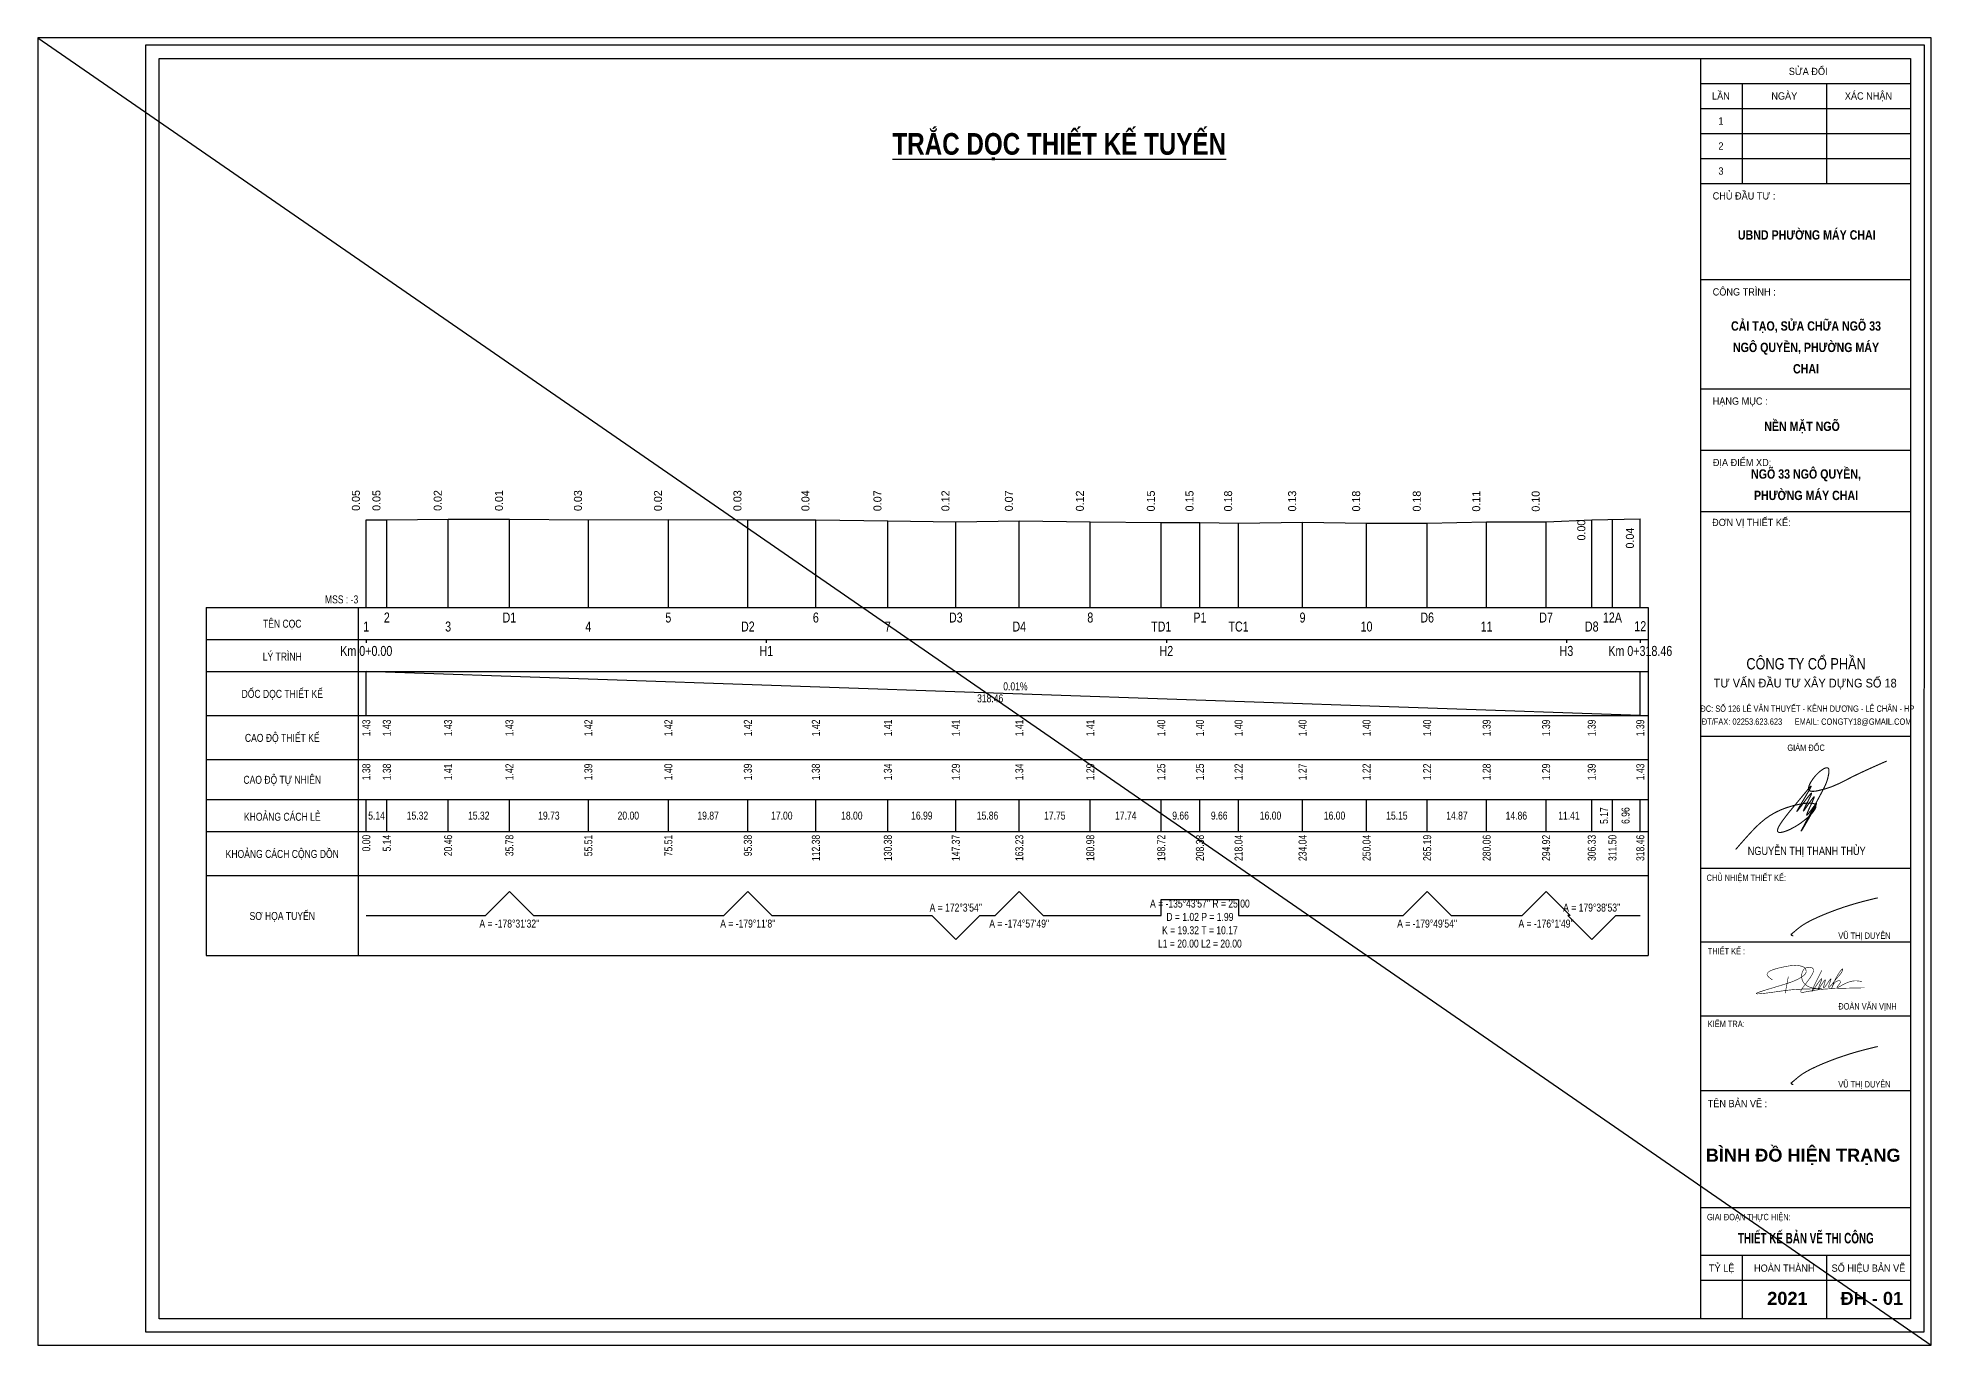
# Model space of a CAD drawing. Header units: inches. Extents: x 484 to 1266, y -181 to 819.
# Drawn here: x 484.5 to 957.7, y -16.1 to 310.5 of the extents above; entities that cross this region are included whole.
import ezdxf
from ezdxf.enums import TextEntityAlignment as Align

# ---------------------------------------------------------------- set-up
doc = ezdxf.new("R2010")
doc.units = ezdxf.units.IN
doc.header["$MEASUREMENT"] = 0
for name, color, linetype in [('Bang TD tu nhien', 3, 'Continuous'), ('BT7-THAY', 7, 'Continuous'), ('DD Ranh dan trong 1 trai', 2, 'Continuous'), ('Duong dong trac doc tu nhien', 9, 'Continuous'), ('ENTTNTHIETKE1', 2, 'Continuous'), ('GHICHU', 7, 'Continuous'), ('KHUNGTEN', 5, 'Continuous'), ('T.bao', 6, 'Continuous'), ('thep', 2, 'Continuous'), ('Trac doc tu nhien', 3, 'Continuous'), ('TracDoc', 7, 'Continuous'), ('TXT', 5, 'Continuous')]:
    doc.layers.add(name, color=color, linetype=linetype)
for name, color, linetype, lineweight in [('ISO', 153, 'Continuous', 13), ('LC ISO', 160, 'Continuous', 13), ('LC Net dam 1', 30, 'Continuous', 30), ('LC Text2', 7, 'Continuous', 25)]:
    doc.layers.add(name, color=color, linetype=linetype, lineweight=lineweight)
doc.layers.add('KCS_Plotter', color=11, linetype='Continuous', plot=False)
doc.styles.add('BangTD', font='viet buddy.shx', dxfattribs={"width": 0.8})
doc.styles.add('LC 1', font='')
doc.styles.add('LC3', font='', dxfattribs={"width": 0.8})
doc.styles.add('style1', font='')
doc.styles.add('T2', font='', dxfattribs={"width": 0.8})
doc.styles.add('THANG2', font='')
doc.styles.add('VnAvantH-B', font='')
doc.styles.get('LC 1').set_extended_font_data('.VnAvantH', bold=True)
doc.styles.get('LC3').set_extended_font_data('.VnArialH', bold=True)
doc.styles.get('style1').set_extended_font_data('.VnAvantH')
doc.styles.get('T2').set_extended_font_data('.VnArialH')
doc.styles.get('THANG2').set_extended_font_data('.VnHelvetInsH', bold=True)
doc.styles.get('VnAvantH-B').set_extended_font_data('.VnAvantH', bold=True)

# ---------------------------------------------------------------- blocks, each defined once
blk = doc.blocks.new('chu ki Miss Duyen')
at = {"layer": 'ISO', "ltscale": 2, "const_width": 40}
blk.add_lwpolyline([(843, 225), (838, 225), (836, 225), (834, 225), (832, 225), (830, 226), (828, 226), (827, 226), (826, 226), (825, 226), (824, 226), (823, 226), (821, 226), (820, 227), (819, 227), (818, 227), (817, 227), (816, 227), (815, 227), (814, 227), (813, 228), (812, 228), (810, 228), (809, 228), (808, 228), (807, 229), (806, 229), (805, 229), (804, 229), (803, 230), (801, 230), (800, 230), (799, 230), (798, 231), (797, 231), (795, 231), (794, 232), (793, 232), (792, 232), (791, 233), (789, 233), (788, 233), (787, 234), (786, 234), (785, 235), (783, 235), (782, 235), (781, 236), (780, 236), (779, 237), (778, 237), (777, 238), (776, 238), (776, 238), (775, 238), (775, 239), (774, 239), (774, 239), (773, 239), (773, 240), (772, 240), (771, 240), (771, 240), (770, 241), (770, 241), (769, 241), (769, 242), (768, 242), (768, 242), (767, 242), (767, 243), (766, 243), (766, 243), (765, 244), (765, 244), (765, 244), (764, 245), (764, 245), (763, 245), (763, 246), (762, 246), (762, 246), (762, 247), (761, 247), (761, 247), (760, 248), (760, 248), (760, 248), (759, 249), (759, 249), (759, 249), (758, 250), (758, 250), (758, 250), (758, 251), (757, 251), (757, 251), (757, 252), (756, 252), (756, 253), (756, 253), (756, 253), (756, 254), (755, 254), (755, 255), (755, 255), (755, 255), (755, 256), (755, 256), (754, 257), (754, 257), (754, 257), (754, 258), (754, 258), (754, 259), (754, 259), (754, 260), (754, 260), (754, 260), (754, 261), (754, 261), (754, 262), (754, 262), (754, 263), (754, 263), (754, 263), (754, 264), (754, 264), (754, 265), (754, 265), (754, 266), (754, 266), (754, 267), (754, 267), (755, 268), (755, 268), (755, 269), (755, 269), (755, 270), (755, 270), (755, 270), (756, 271), (756, 271), (756, 272), (756, 272), (756, 273), (757, 273), (757, 274), (757, 274), (757, 275), (758, 275), (758, 276), (758, 276), (758, 277), (759, 277), (759, 278), (759, 278), (759, 279), (760, 279), (760, 280), (760, 280), (761, 281), (761, 281), (761, 282), (762, 282), (762, 283), (762, 283), (763, 284), (763, 284), (763, 285), (764, 285), (764, 286), (764, 286), (765, 287), (766, 288), (767, 289), (767, 290), (768, 291), (769, 293), (770, 294), (771, 295), (771, 296), (772, 297), (773, 298), (774, 299), (775, 300), (776, 301), (777, 302), (778, 303), (778, 304), (780, 306), (781, 307), (782, 308), (783, 309), (784, 310), (785, 311), (786, 312), (786, 312), (787, 313), (788, 314), (789, 315), (790, 316), (791, 317), (792, 318), (792, 319), (793, 320), (794, 321), (795, 322), (796, 323), (797, 324), (797, 324), (798, 325), (799, 326), (800, 327), (801, 328), (801, 329), (802, 330), (803, 330), (804, 331), (805, 332), (805, 333), (806, 334), (807, 335), (808, 336), (808, 336), (809, 337), (810, 338), (811, 339), (811, 340), (812, 340), (813, 341), (814, 343), (816, 344), (817, 346), (819, 348), (820, 349), (822, 351), (823, 352), (824, 354), (826, 355), (827, 357), (829, 358), (830, 360), (831, 361), (834, 364), (840, 370), (842, 372), (845, 376), (848, 379), (851, 382), (853, 386), (856, 389), (859, 392), (862, 395), (865, 398), (867, 401), (870, 404), (873, 407), (876, 411), (879, 414), (882, 417), (885, 420), (887, 423), (890, 427), (893, 430), (896, 433), (899, 436), (902, 440), (905, 443), (908, 446), (911, 449), (914, 453), (917, 456), (920, 459), (923, 462), (926, 466), (928, 469), (931, 472), (934, 476), (937, 479), (940, 482), (943, 486), (946, 489), (949, 492), (953, 495), (956, 499), (959, 502), (962, 505), (965, 509), (968, 512), (971, 515), (974, 519), (977, 522), (980, 525), (983, 529), (986, 532), (989, 535), (992, 538), (996, 542), (999, 545), (1002, 548), (1005, 552), (1008, 555), (1011, 558), (1014, 561), (1017, 565), (1021, 568), (1024, 571), (1027, 574), (1030, 578), (1033, 581), (1036, 584), (1040, 587), (1043, 591), (1046, 594), (1049, 596), (1052, 600), (1056, 603), (1059, 606), (1062, 610), (1065, 613), (1069, 616), (1072, 619), (1075, 622), (1078, 625), (1082, 628), (1085, 631), (1088, 634), (1091, 637), (1095, 640), (1098, 643), (1101, 646), (1105, 649), (1108, 652), (1111, 655), (1114, 658), (1118, 661), (1121, 664), (1124, 667), (1128, 670), (1131, 673), (1134, 676), (1138, 679), (1141, 682), (1144, 685), (1148, 688), (1151, 691), (1154, 694), (1158, 697), (1161, 700), (1165, 702), (1168, 705), (1171, 708), (1175, 711), (1178, 714), (1182, 717), (1185, 720), (1188, 722), (1192, 725), (1195, 728), (1199, 731), (1202, 734), (1205, 736), (1209, 739), (1212, 742), (1216, 745), (1219, 747), (1223, 750), (1226, 753), (1229, 756), (1233, 758), (1236, 761), (1240, 764), (1243, 767), (1247, 769), (1250, 772), (1254, 775), (1257, 777), (1261, 780), (1264, 783), (1268, 785), (1271, 788), (1275, 791), (1278, 793), (1282, 796), (1285, 799), (1289, 801), (1292, 804), (1296, 807), (1299, 809), (1303, 812), (1306, 815), (1310, 817), (1313, 820), (1317, 822), (1320, 825), (1324, 828), (1327, 830), (1331, 833), (1335, 835), (1338, 838), (1342, 840), (1345, 843), (1349, 846), (1352, 848), (1356, 851), (1360, 853), (1363, 856), (1367, 858), (1370, 861), (1374, 863), (1377, 866), (1381, 868), (1385, 871), (1392, 876), (1399, 881), (1406, 886), (1413, 891), (1421, 896), (1428, 901), (1435, 906), (1442, 911), (1447, 915), (1457, 921), (1464, 926), (1471, 931), (1479, 936), (1486, 941), (1493, 946), (1501, 950), (1508, 955), (1515, 960), (1523, 965), (1530, 970), (1537, 975), (1545, 980), (1552, 984), (1559, 989), (1567, 994), (1574, 999), (1582, 1004), (1589, 1008), (1596, 1013), (1604, 1018), (1611, 1023), (1619, 1028), (1626, 1032), (1634, 1037), (1641, 1042), (1648, 1046), (1656, 1051), (1663, 1056), (1671, 1061), (1678, 1065), (1686, 1070), (1693, 1075), (1701, 1079), (1708, 1084), (1716, 1089), (1723, 1093), (1731, 1098), (1738, 1103), (1746, 1107), (1753, 1112), (1761, 1116), (1769, 1121), (1776, 1126), (1784, 1130), (1791, 1135), (1799, 1139), (1806, 1144), (1814, 1148), (1822, 1153), (1829, 1158), (1837, 1162), (1844, 1167), (1852, 1171), (1860, 1176), (1867, 1180), (1875, 1185), (1882, 1189), (1890, 1194), (1898, 1198), (1905, 1203), (1913, 1207), (1921, 1212), (1928, 1216), (1936, 1220), (1943, 1225), (1951, 1229), (1959, 1234), (1964, 1237), (1974, 1243), (1982, 1247), (1989, 1251), (1997, 1256), (2005, 1260), (2012, 1265), (2020, 1269), (2028, 1273), (2036, 1278), (2043, 1282), (2051, 1286), (2059, 1291), (2066, 1295), (2074, 1299), (2082, 1304), (2089, 1308), (2097, 1312), (2105, 1317), (2113, 1321), (2120, 1325), (2128, 1330), (2136, 1334), (2144, 1338), (2151, 1342), (2159, 1347), (2167, 1351), (2175, 1355), (2182, 1359), (2190, 1364), (2198, 1368), (2206, 1372), (2213, 1376), (2221, 1381), (2229, 1385), (2237, 1389), (2244, 1393), (2252, 1397), (2260, 1402), (2268, 1406), (2276, 1410), (2283, 1414), (2291, 1418), (2299, 1422), (2307, 1426), (2315, 1431), (2322, 1435), (2330, 1439), (2338, 1443), (2346, 1447), (2354, 1451), (2361, 1455), (2369, 1459), (2377, 1464), (2385, 1468), (2393, 1472), (2401, 1476), (2408, 1480), (2416, 1484), (2424, 1488), (2432, 1492), (2440, 1496), (2448, 1500), (2456, 1504), (2463, 1508), (2471, 1512), (2479, 1516), (2487, 1520), (2495, 1524), (2503, 1528), (2511, 1532), (2519, 1536), (2526, 1540), (2534, 1544), (2542, 1548), (2550, 1552), (2558, 1556), (2566, 1560), (2574, 1564), (2582, 1568), (2590, 1572), (2598, 1575), (2606, 1579), (2613, 1583), (2621, 1587), (2629, 1591), (2637, 1595), (2645, 1599), (2653, 1603), (2661, 1607), (2669, 1610), (2677, 1614), (2685, 1618), (2693, 1622), (2701, 1626), (2709, 1630), (2717, 1633), (2725, 1637), (2733, 1641), (2741, 1645), (2749, 1649), (2756, 1652), (2764, 1656), (2772, 1660), (2780, 1664), (2788, 1668), (2796, 1671), (2804, 1675), (2812, 1679), (2820, 1683), (2828, 1686), (2836, 1690), (2844, 1694), (2852, 1698), (2860, 1701), (2868, 1705), (2876, 1709), (2884, 1712), (2892, 1716), (2900, 1720), (2908, 1723), (2916, 1727), (2925, 1731), (2933, 1734), (2941, 1738), (2949, 1742), (2957, 1745), (2965, 1749), (2973, 1753), (2981, 1756), (2989, 1760), (2997, 1763), (3005, 1767), (3013, 1771), (3021, 1774), (3029, 1778), (3037, 1781), (3045, 1785), (3053, 1789), (3061, 1792), (3069, 1796), (3078, 1799), (3086, 1803), (3094, 1806), (3102, 1810), (3110, 1813), (3118, 1817), (3126, 1820), (3134, 1824), (3142, 1827), (3150, 1831), (3156, 1833), (3167, 1838), (3175, 1841), (3183, 1845), (3191, 1848), (3199, 1852), (3207, 1855), (3215, 1859), (3223, 1862), (3232, 1866), (3240, 1869), (3248, 1873), (3256, 1876), (3264, 1879), (3272, 1883), (3280, 1886), (3288, 1890), (3297, 1893), (3305, 1896), (3313, 1900), (3321, 1903), (3329, 1907), (3337, 1910), (3345, 1913), (3354, 1917), (3362, 1920), (3370, 1923), (3378, 1927), (3386, 1930), (3394, 1933), (3403, 1937), (3411, 1940), (3419, 1944), (3427, 1947), (3435, 1950), (3452, 1957), (3468, 1963), (3484, 1970), (3501, 1977), (3517, 1983), (3534, 1990), (3550, 1996), (3566, 2003), (3583, 2009), (3599, 2016), (3616, 2022), (3632, 2029), (3648, 2035), (3665, 2042), (3681, 2048), (3698, 2055), (3714, 2061), (3731, 2068), (3747, 2074), (3763, 2081), (3780, 2087), (3796, 2093), (3813, 2100), (3828, 2106)], dxfattribs=at)
blk = doc.blocks.new('doan van vinh')
at = {"layer": 'LC ISO', "const_width": 30}
for points in [[(-1826, 454), (-1884, 496), (-1940, 539), (-1991, 580), (-2035, 621), (-2054, 641), (-2069, 661), (-2082, 681), (-2094, 703), (-2098, 718), (-2101, 737), (-2100, 755), (-2097, 773), (-2090, 790), (-2080, 807), (-2067, 823), (-2052, 840), (-2034, 855), (-2013, 871), (-1991, 886), (-1966, 901), (-1911, 929), (-1850, 956), (-1782, 981), (-1710, 1005), (-1635, 1028), (-1557, 1049), (-1400, 1087), (-1322, 1104), (-1246, 1120), (-1179, 1133), (-1106, 1147), (-1041, 1158), (-980, 1168), (-921, 1177), (-863, 1183), (-750, 1191), (-694, 1193), (-636, 1192), (-577, 1189), (-541, 1186), (-453, 1176), (-390, 1164), (-329, 1147), (-300, 1137), (-272, 1124), (-245, 1109), (-221, 1092), (-198, 1073), (-177, 1052), (-162, 1032), (-143, 1001), (-131, 972), (-122, 943), (-117, 912), (-115, 883), (-116, 868), (-126, 826), (-137, 799), (-152, 774), (-169, 750), (-190, 727), (-237, 684), (-289, 645), (-344, 608), (-397, 575), (-449, 543), (-501, 514), (-603, 462), (-706, 415), (-813, 372), (-869, 351), (-927, 330), (-988, 309), (-1076, 280), (-1119, 267), (-1189, 244), (-1262, 222), (-1337, 199), (-1492, 151), (-1809, 56), (-1964, 9), (-2039, -14), (-2112, -36), (-2182, -58), (-2250, -79), (-2313, -99), (-2373, -118), (-2428, -137), (-2478, -154), (-2523, -171), (-2562, -186), (-2595, -199), (-2622, -212), (-2641, -223), (-2652, -232), (-2656, -239), (-2655, -243), (-2651, -245), (-2645, -247), (-2638, -249), (-2616, -251), (-2586, -252), (-2549, -251), (-2506, -249), (-2456, -245), (-2402, -240), (-2342, -234), (-2278, -227), (-2211, -220), (-2141, -211), (-2068, -202), (-1917, -183), (-1764, -162), (-1612, -141), (-1539, -131), (-1467, -121), (-1394, -111), (-1334, -103), (-1272, -95), (-1213, -87), (-1101, -72), (-994, -60), (-891, -48), (-786, -39), (-677, -30), (-619, -26), (-560, -22), (-497, -19), (-432, -16), (-363, -13), (-290, -10), (-173, -5), (-131, -4), (-44, -1), (44, 1), (221, 6), (306, 8), (386, 10), (459, 11), (493, 12), (524, 13), (553, 13), (579, 14), (602, 14), (622, 15), (638, 15), (651, 15), (659, 15), (664, 15), (664, 15), (660, 15), (655, 15), (637, 14), (619, 14), (597, 14), (572, 14), (543, 14), (512, 15), (478, 16), (407, 20), (331, 27), (244, 40), (182, 54), (113, 73), (47, 97), (-14, 126), (-71, 158), (-123, 195), (-171, 235), (-213, 279), (-250, 327), (-281, 378), (-307, 432), (-326, 490), (-343, 574), (-347, 614), (-347, 680), (-340, 746), (-326, 811), (-306, 873), (-293, 903), (-278, 931), (-261, 958), (-243, 983), (-222, 1006), (-200, 1027), (-176, 1046), (-150, 1062), (-123, 1075), (-92, 1086), (-61, 1094), (-29, 1099), (4, 1102), (36, 1103), (68, 1101), (98, 1097), (127, 1091), (153, 1083), (169, 1077), (196, 1063), (213, 1050), (227, 1035), (239, 1020), (247, 1002), (253, 984), (256, 964), (257, 942), (255, 920), (252, 896), (246, 872), (238, 846), (228, 819), (202, 763), (171, 703), (133, 641), (91, 576), (45, 509), (-4, 441), (-109, 301), (-229, 144), (-268, 92), (-316, 25), (-337, -6), (-355, -36), (-370, -63), (-381, -88), (-388, -111), (-390, -130), (-387, -146), (-382, -155), (-364, -167), (-344, -172), (-319, -174), (-291, -173), (-259, -170), (-224, -166), (-73, -138), (3, -123), (76, -109), (148, -97), (217, -85), (284, -74), (413, -55), (535, -38), (653, -25), (766, -14), (876, -5), (984, 3), (1198, 14), (1364, 20), (1527, 25), (1641, 29), (1875, 35), (2116, 41), (2361, 47), (2860, 57)], [(680, 940), (620, 821), (561, 704), (503, 589), (447, 478), (421, 424), (395, 372), (370, 322), (346, 273), (323, 226), (302, 181), (282, 139), (263, 99), (245, 61), (230, 27), (216, -5), (203, -34), (193, -59), (184, -81), (178, -100), (174, -114), (172, -125), (172, -132), (175, -134), (180, -133), (184, -130), (188, -126), (193, -121), (198, -115), (205, -108), (212, -99), (220, -89), (224, -84), (237, -66), (247, -52), (269, -22), (293, 12), (318, 49), (345, 88), (373, 130), (431, 215), (489, 299), (517, 339), (545, 377), (570, 412), (594, 444), (616, 471), (626, 484), (635, 494), (643, 504), (651, 512), (658, 518), (664, 523), (669, 527), (674, 528), (677, 528), (679, 525), (680, 521), (680, 514), (679, 506), (677, 496), (674, 483), (669, 469), (664, 454), (659, 436), (645, 398), (629, 356), (611, 311), (593, 265), (556, 172), (538, 128), (522, 87), (515, 68), (509, 50), (503, 34), (498, 19), (494, 6), (491, -5), (489, -14), (488, -21), (488, -26), (490, -28), (491, -28), (497, -25), (502, -19), (509, -11), (517, -2), (526, 10), (535, 24), (546, 39), (558, 56), (570, 74), (596, 113), (624, 155), (682, 244), (712, 288), (740, 329), (767, 368), (779, 385), (791, 401), (802, 415), (813, 428), (822, 439), (831, 447), (838, 454), (845, 458), (850, 459), (854, 458), (856, 455), (857, 447), (856, 437), (855, 425), (852, 410), (848, 394), (844, 376), (839, 356), (826, 313), (813, 267), (799, 221), (786, 175), (775, 133), (770, 114), (766, 97), (763, 81), (761, 68), (761, 57), (761, 48), (763, 43), (767, 40), (772, 40), (778, 43), (785, 49), (794, 57), (804, 67), (815, 79), (826, 93), (839, 108), (852, 125), (866, 144), (895, 183), (925, 226), (987, 315), (1017, 358), (1045, 399), (1059, 418), (1072, 435), (1084, 452), (1095, 466), (1105, 479), (1115, 491), (1123, 500), (1130, 506), (1135, 511), (1140, 513), (1142, 512), (1144, 508), (1144, 501), (1142, 492), (1140, 480), (1136, 467), (1131, 451), (1126, 434), (1120, 416), (1113, 396), (1098, 354), (1082, 309), (1066, 264), (1051, 221), (1037, 180), (1032, 162), (1027, 144), (1023, 129), (1021, 115), (1019, 100), (1019, 94), (1020, 87), (1022, 82), (1026, 79), (1030, 79), (1036, 80), (1043, 83), (1051, 88), (1060, 94), (1069, 102), (1080, 111), (1091, 122), (1103, 134), (1129, 162), (1157, 194), (1186, 229), (1218, 266), (1283, 346), (1348, 428), (1380, 468), (1411, 506), (1451, 554), (1467, 573), (1492, 602), (1515, 629), (1560, 678), (1582, 703), (1624, 754), (1644, 781), (1664, 810), (1683, 841), (1701, 875), (1711, 897), (1730, 948), (1735, 965), (1739, 980), (1741, 990), (1741, 1002), (1740, 1009), (1737, 1013), (1732, 1014), (1727, 1013), (1719, 1009), (1711, 1003), (1701, 995), (1691, 985), (1679, 973), (1666, 959), (1653, 943), (1639, 926), (1625, 908), (1609, 888), (1578, 844), (1545, 797), (1512, 747), (1480, 695), (1459, 660), (1419, 589), (1391, 536), (1364, 483), (1340, 432), (1317, 382), (1295, 334), (1276, 288), (1258, 244), (1242, 204), (1228, 167), (1216, 133), (1206, 104), (1198, 79), (1194, 69), (1192, 59), (1189, 51), (1187, 45), (1186, 40), (1185, 36), (1185, 34), (1185, 33), (1185, 34), (1187, 37), (1189, 44), (1190, 48), (1193, 56), (1197, 65), (1200, 76), (1205, 88), (1216, 116), (1229, 147), (1245, 181), (1264, 216), (1286, 252), (1311, 286), (1339, 319), (1371, 348), (1388, 361), (1406, 374), (1425, 384), (1450, 396), (1465, 401), (1487, 407), (1508, 412), (1529, 414), (1549, 415), (1569, 415), (1586, 412), (1601, 407), (1613, 401), (1623, 392), (1628, 383), (1631, 371), (1630, 358), (1627, 343), (1621, 327), (1613, 310), (1603, 293), (1592, 275), (1566, 238), (1538, 201), (1510, 166), (1497, 150), (1485, 135), (1474, 121), (1465, 109), (1456, 93), (1453, 89), (1451, 82), (1451, 77), (1453, 74), (1457, 72), (1463, 72), (1471, 74), (1481, 76), (1492, 81), (1505, 86), (1519, 92), (1535, 100), (1552, 108), (1590, 127), (1631, 149), (1676, 173), (1723, 198), (1771, 223), (1869, 272), (1914, 293), (1964, 315), (2009, 333), (2053, 349), (2095, 363), (2136, 375), (2176, 385), (2214, 393), (2252, 399), (2288, 404), (2323, 408), (2358, 410), (2391, 411), (2424, 411), (2487, 408), (2549, 402), (2608, 393), (2725, 371)], [(-1022, 624), (-1037, 546), (-1051, 468), (-1066, 391), (-1081, 313), (-1096, 235), (-1110, 157), (-1125, 79), (-1140, 1), (-1155, -76), (-1170, -154), (-1184, -232)]]:
    blk.add_lwpolyline(points, dxfattribs=at)
blk = doc.blocks.new('nguyen thi thanh thuy')
at = {"layer": 'ISO', "ltscale": 2, "const_width": 40}
blk.add_lwpolyline([(-2685, -1690, -0.006388), (-2178, -1117, -0.008557), (-1977, -905, -0.017087), (-1770, -708, -0.102087), (-833, -161, -0.039833), (-270, -16, -0.020512), (-90, 8, -0.044497), (98, 9, -0.05587), (182, -8, -0.113633), (236, -42, -0.176433), (258, -92, -0.077033), (254, -135, -0.069534), (223, -210, -0.038569), (166, -296, -0.030368), (57, -421, -0.082382), (-675, -942, -0.035158), (-905, -1035, -0.04441), (-1026, -1062, -0.066948), (-1091, -1062, -0.143409), (-1132, -1043, -0.176131), (-1149, -1007, -0.069024), (-1148, -973, -0.059887), (-1131, -911, -0.036714), (-1079, -807, -0.019023), (-1000, -683, -0.011006), (-898, -542, -0.01042), (-645, -222, 0.001355), (-76, 463, -0.031231), (69, 631, -0.180623), (82, 640, -0.602198), (84, 631, -0.055981), (56, 570, -0.010846), (-28, 418, 0.000464), (-371, -161, 0.02324), (-439, -286, 1.627113), (-437, -292, 0.049833), (-397, -245, 0.005496), (-91, 162, -0.011697), (26, 311, -0.051381), (82, 370, -0.288592), (95, 376, -0.379106), (97, 362, -0.040394), (80, 315, -0.015043), (4, 153, 0.026859), (-200, -261, 0.160173), (-204, -278, 0.62441), (-195, -273, 0.034188), (-141, -204, -0.015387), (148, 200, -0.034245), (183, 240, -0.377171), (195, 246, -0.275743), (195, 230, -0.039705), (162, 143, -0.007154), (29, -150, 0.010269), (-53, -335, 0.059207), (-81, -418, 0.494242), (-78, -431, 0.209425), (-61, -421, 0.031522), (-22, -378, 0.012151), (92, -232, -0.015412), (249, -26, -0.066877), (274, -2, -1.012313), (279, -8, -0.055225), (269, -38, -0.019501), (211, -159, -0.008968), (2, -538, -0.00525), (-207, -898, -0.041875), (-284, -1018, -0.365695), (-264, -970, -0.007459), (-39, -543, 0.000828), (491, 447, 0.016244), (598, 659, 0.05881), (711, 1009, 0.039413), (734, 1174, 0.060004), (730, 1242, 0.240646), (692, 1298, 0.134453), (647, 1305, 0.071372), (590, 1291, 0.040684), (523, 1258, 0.056501), (335, 1112, 0.071752), (65, 772, 0.045704), (5, 642, 0.058573), (-12, 565, 0.116475), (-5, 505, 0.165912), (30, 466, 0.096245), (88, 446, 0.048338), (165, 443, 0.036618), (301, 460, 0.062636), (1097, 724, 0.01049), (1469, 913, -0.006081), (1725, 1041, -0.007252), (2275, 1297, -0.003845), (2852, 1552)], format="xyb", dxfattribs=at)
blk = doc.blocks.new('khung vpn')
at = {"layer": 'Defpoints'}
for p, q in [((52556.46, -4195.446), (52498.758, -4195.446)), ((52498.758, -4195.446), (52498.758, -4235.276)), ((52556.46, -4235.276), (52556.46, -4195.446)), ((52498.758, -4235.276), (52556.46, -4235.276))]:
    blk.add_line(p, q, dxfattribs=at)
at = {"layer": 'KHUNGTEN'}
blk.add_lwpolyline([(52556.243, -4234.885), (52502.048, -4234.885), (52502.048, -4195.662), (52556.243, -4195.662)], close=True, dxfattribs=at)
at = {"layer": 'T.bao'}
for p, q in [((52549.443, -4196.835), (52555.832, -4196.835)), ((52550.703, -4196.835), (52550.703, -4199.885)), ((52553.267, -4196.835), (52553.267, -4199.885)), ((52549.443, -4197.598), (52555.832, -4197.598)), ((52549.443, -4198.36), (52555.832, -4198.36)), ((52549.443, -4199.123), (52555.832, -4199.123)), ((52549.443, -4222.987), (52555.832, -4222.987)), ((52549.443, -4225.241), (52555.832, -4225.241)), ((52549.443, -4227.516), (52555.832, -4227.516)), ((52549.443, -4232.534), (52555.832, -4232.534)), ((52550.703, -4232.534), (52550.703, -4234.474)), ((52553.267, -4232.534), (52553.267, -4234.474)), ((52549.443, -4233.296), (52555.832, -4233.296))]:
    blk.add_line(p, q, dxfattribs=at)
at = {"layer": 'thep'}
for p, q in [((52549.443, -4199.885), (52555.832, -4199.885)), ((52549.443, -4202.81), (52555.832, -4202.81)), ((52549.443, -4206.138), (52555.832, -4206.138)), ((52549.443, -4208.009), (52555.832, -4208.009)), ((52549.443, -4209.881), (52555.832, -4209.881)), ((52549.443, -4216.721), (52555.832, -4216.721)), ((52549.443, -4220.741), (52555.832, -4220.741)), ((52549.443, -4231.083), (52555.832, -4231.083))]:
    blk.add_line(p, q, dxfattribs=at)
for points in [[(52555.832, -4234.474), (52502.459, -4234.474), (52502.459, -4196.073), (52555.832, -4196.073)], [(52555.832, -4196.073), (52555.832, -4234.474), (52549.443, -4234.474), (52549.443, -4196.073)]]:
    blk.add_lwpolyline(points, close=True, dxfattribs=at)
at = {"layer": 'TXT', "linetype": 'Continuous'}
blk.add_line((52555.832, -4196.073), (52555.832, -4234.474), dxfattribs=at)
at = {"layer": 'ISO', "xscale": 0.0007999999999999995, "yscale": 0.0007999999999999995, "zscale": 0.0007999999999999995, "rotation": 352.0676215534355}
for p in [(52551.569, -4222.893), (52551.569, -4227.423)]:
    blk.add_blockref('chu ki Miss Duyen', p, dxfattribs=at)
at = {"layer": 'LC Net dam 1'}
for name, p, xscale, yscale, zscale in [('nguyen thi thanh thuy', (52552.735, -4218.771), 0.0008320000000000002, 0.0008320000000000002, 0.0008320000000000002), ('doan van vinh', (52552.721, -4224.423), 0.0006, 0.0006, 0.0006)]:
    blk.add_blockref(name, p, dxfattribs=dict(at, xscale=xscale, yscale=yscale, zscale=zscale))
at = {"layer": 'BT7-THAY', "linetype": 'ByBlock', "style": 'VnAvantH-B'}
for s, height, width, p in [('ubnd ph\xadêng M¸Y CHAI', 0.28512, 0.85, (52552.67, -4201.592)), ('nÒn mÆt ngâ', 0.28512, 0.85, (52552.525, -4207.424)), ('thiÕt kÕ b¶n vÏ thi c«ng', 0.32076, 0.7, (52552.643, -4232.177))]:
    blk.add_text(s, height=height, dxfattribs=dict(at, width=width)).set_placement(p, align=Align.CENTER)
at = {"layer": 'BT7-THAY', "char_height": 0.28512, "attachment_point": 2, "line_spacing_factor": 1.372151, "style": 'VnAvantH-B'}
for s, insert, width in [('{\\W0.85;c¶i t¹o, SöA CH÷A NGâ 33 NG¤ QUYÒN, PH¦êNG M¸Y CHAI}', (52552.647, -4204.081), 5.29926), ('{\\W0.85;NGâ 33 NG¤ QUYÒN, PH¦êNG M¸Y CHAI}', (52552.647, -4208.591), 3.40303)]:
    blk.add_mtext(s, dxfattribs=dict(at, insert=insert, width=width))
at = {"layer": 'TXT', "linetype": 'Continuous'}
for s, height, style, width, p in [('söa ®æi', 0.2218, 'T2', 0.9, (52552.713, -4196.577)), ('lÇn', 0.2218, 'T2', 0.9, (52550.054, -4197.326)), ('ngµy', 0.2218, 'T2', 0.9, (52551.985, -4197.326)), ('x¸c nhËn', 0.2218, 'T2', 0.9, (52554.55, -4197.326)), ('1', 0.222, 'T2', 0.9, (52550.054, -4198.089)), ('2', 0.222, 'T2', 0.9, (52550.054, -4198.851)), ('3', 0.222, 'T2', 0.9, (52550.054, -4199.614)), ('c«ng ty cæ phÇn', 0.34658, 'T2', 0.8, (52552.648, -4214.689)), ('®c: sè 126 lª v¨n thuyÕt - kªnh d\xad¬ng - lª ch©n - hp', 0.19408, 'T2', 0.8, (52552.689, -4215.98)), ('§T/fax: 02253.623.623      Email: Congty18@gmail.com', 0.19408, 'style1', 0.7, (52552.666, -4216.376)), ('nguyÔn thÞ thanh thñy', 0.24954, 'T2', 0.8, (52552.668, -4220.343)), ('giai ®o¹n thùc hiÖn:', 0.19408, 'T2', 0.8, (52550.904, -4231.471)), ('tû lÖ', 0.2218, 'T2', 0.9, (52550.076, -4233.041)), ('hoµn thµnh', 0.2218, 'T2', 0.9, (52551.985, -4233.041)), ('sè hiÖu b¶n vÏ', 0.22181, 'T2', 0.9, (52554.55, -4233.041))]:
    blk.add_text(s, height=height, dxfattribs=dict(at, style=style, width=width)).set_placement(p, align=Align.CENTER)
at = {"layer": 'TXT', "linetype": 'Continuous', "style": 'T2'}
for s, height, width, p in [('chñ ®Çu t\xad :', 0.22181, 0.9, (52549.802, -4200.371)), ('c«ng tr×nh :', 0.22181, 0.9, (52549.802, -4203.296)), ('h¹ng môc :', 0.2218, 0.9, (52549.802, -4206.623)), ('®Þa ®iÓm xd:', 0.22181, 0.9, (52549.806, -4208.494)), ('®¬n vÞ thiÕt kÕ:', 0.22181, 0.9, (52549.785, -4210.32)), ('gi¸m ®èc', 0.1941, 0.8, (52552.079, -4217.171)), ('chñ nhiÖm thiÕt kÕ:', 0.19408, 0.8, (52549.617, -4221.132)), ('thiÕt kÕ :', 0.1941, 0.8, (52549.651, -4223.371)), ('vò thÞ duyªn', 0.19408, 0.8, (52553.631, -4222.897)), ('®oµn v¨n vÞnh', 0.19408, 0.8, (52553.631, -4225.051)), ('kiÓm tra:', 0.1941, 0.8, (52549.651, -4225.587)), ('vò thÞ duyªn', 0.19408, 0.8, (52553.631, -4227.426)), ('tªn b¶n vÏ :', 0.22181, 0.9, (52549.651, -4228.026))]:
    blk.add_text(s, height=height, dxfattribs=dict(at, width=width)).set_placement(p)
at = {"layer": 'TXT', "linetype": 'Continuous', "style": 'T2', "width": 0.9}
blk.add_text('t\xad vÊn ®Çu t\xad x©y dùng sè 18', height=0.26617, dxfattribs=at).set_placement((52552.621, -4215.094), align=Align.MIDDLE)
blk = doc.blocks.new('TIEUDE1')
at = {"layer": 'LC Text2', "color": 7, "style": 'LC 1'}
blk.add_attdef('TIªU§Ò', text='', height=5, dxfattribs=at).set_placement((0, 0), align=Align.BOTTOM_CENTER)
blk.add_attdef('TL', text='', height=3, dxfattribs=at).set_placement((0, -2), align=Align.TOP_CENTER)

msp = doc.modelspace()

# ---------------------------------------------------------------- linework, layer by layer
at = {"layer": 'Bang TD tu nhien', "color": 3}
for p, q in [((526.58, 168.19), (526.58, 81.19)), ((526.58, 168.19), (887.04, 168.19)), ((564.58, 168.19), (564.58, 81.19)), ((887.04, 168.19), (887.04, 81.19)), ((526.58, 160.19), (887.04, 160.19)), ((526.58, 152.19), (887.04, 152.19)), ((526.58, 141.19), (887.04, 141.19)), ((526.58, 130.19), (887.04, 130.19)), ((526.58, 120.19), (887.04, 120.19)), ((526.58, 112.19), (887.04, 112.19)), ((526.58, 101.19), (887.04, 101.19)), ((526.58, 81.19), (887.04, 81.19))]:
    msp.add_line(p, q, dxfattribs=at)
at = {"layer": 'Duong dong trac doc tu nhien', "color": 8}
for p, q in [((566.58, 168.19), (566.58, 190.09)), ((571.72, 168.19), (571.72, 190.09)), ((587.04, 168.19), (587.04, 190.24)), ((602.36, 168.19), (602.36, 190.29)), ((622.09, 168.19), (622.09, 190.14)), ((642.09, 168.19), (642.09, 190.19)), ((661.96, 168.19), (661.96, 190.14)), ((678.96, 168.19), (678.96, 190.09)), ((696.96, 168.19), (696.96, 189.89)), ((713.95, 168.19), (713.95, 189.64)), ((729.81, 168.19), (729.81, 189.89)), ((747.56, 168.19), (747.56, 189.64)), ((765.3, 168.19), (765.3, 189.44)), ((774.96, 168.19), (774.96, 189.44)), ((800.62, 168.19), (800.62, 189.54)), ((846.64, 168.19), (846.64, 189.59)), ((861.5, 168.19), (861.5, 189.64)), ((872.91, 168.19), (872.91, 190.14)), ((878.08, 168.19), (878.08, 190.23)), ((885.04, 168.19), (885.04, 190.34)), ((784.62, 168.19), (784.62, 189.29)), ((816.62, 168.19), (816.62, 189.29)), ((831.77, 168.19), (831.77, 189.29))]:
    msp.add_line(p, q, dxfattribs=at)
at = {"layer": 'KCS_Plotter'}
msp.add_line((484.5, 310.55), (957.74, -16.14), dxfattribs=at)
at = {"layer": 'Trac doc tu nhien', "color": 3}
msp.add_lwpolyline([(566.58, 190.09), (571.72, 190.09), (587.04, 190.24), (602.36, 190.29), (622.09, 190.14), (642.09, 190.19), (661.96, 190.14), (678.96, 190.09), (696.96, 189.89), (713.95, 189.64), (729.81, 189.89), (747.56, 189.64), (765.3, 189.44), (774.96, 189.44), (784.62, 189.29), (800.62, 189.54), (816.62, 189.29), (831.77, 189.29), (846.64, 189.59), (861.5, 189.64), (872.91, 190.14), (885.04, 190.34)], dxfattribs=at)
at = {"layer": 'TracDoc', "color": 5}
for p, q in [((566.58, 160.19), (566.58, 159.39)), ((666.58, 160.19), (666.58, 159.39)), ((766.58, 160.19), (766.58, 159.39)), ((866.58, 160.19), (866.58, 159.39)), ((885.04, 160.19), (885.04, 159.39))]:
    msp.add_line(p, q, dxfattribs=at)
at = {"layer": 'TracDoc', "color": 2}
for p, q in [((566.58, 141.19), (566.58, 152.19)), ((885.04, 141.19), (566.58, 152.19)), ((885.04, 141.19), (885.04, 152.19))]:
    msp.add_line(p, q, dxfattribs=at)
at = {"layer": 'TracDoc', "color": 3}
for p, q in [((566.58, 112.19), (566.58, 120.19)), ((571.72, 112.19), (571.72, 120.19)), ((587.04, 112.19), (587.04, 120.19)), ((602.36, 112.19), (602.36, 120.19)), ((622.09, 112.19), (622.09, 120.19)), ((642.09, 112.19), (642.09, 120.19)), ((661.96, 112.19), (661.96, 120.19)), ((678.96, 112.19), (678.96, 120.19)), ((696.96, 112.19), (696.96, 120.19)), ((713.95, 112.19), (713.95, 120.19)), ((729.81, 112.19), (729.81, 120.19)), ((747.56, 112.19), (747.56, 120.19)), ((765.3, 112.19), (765.3, 120.19)), ((774.96, 112.19), (774.96, 120.19)), ((784.62, 112.19), (784.62, 120.19)), ((800.62, 112.19), (800.62, 120.19)), ((816.62, 112.19), (816.62, 120.19)), ((831.77, 112.19), (831.77, 120.19)), ((846.64, 112.19), (846.64, 120.19)), ((861.5, 112.19), (861.5, 120.19)), ((872.91, 112.19), (872.91, 120.19)), ((878.08, 112.19), (878.08, 120.19)), ((885.04, 112.19), (885.04, 120.19))]:
    msp.add_line(p, q, dxfattribs=at)
at = {"layer": 'TracDoc', "color": 1}
msp.add_lwpolyline([(566.58, 91.19), (596.36, 91.19), (602.36, 97.19), (608.36, 91.19), (655.96, 91.19), (661.96, 97.19), (667.96, 91.19), (707.95, 91.19), (713.95, 85.19), (719.95, 91.19), (723.81, 91.19), (729.81, 97.19), (735.81, 91.19), (765.3, 91.19), (765.3, 95.19), (784.63, 95.19), (784.63, 91.19), (825.77, 91.19), (831.77, 97.19), (837.77, 91.19), (855.5, 91.19), (861.5, 97.19), (867.5, 91.19), (866.91, 91.19), (872.91, 85.19), (878.91, 91.19), (885.04, 91.19)], dxfattribs=at)

# ---------------------------------------------------------------- block references
at = {"layer": 'ENTTNTHIETKE1', "color": 6, "xscale": 8.201736918750932, "yscale": 8.201736918750932, "zscale": 8.201736918750932, "rotation": 359.9992162953174}
msp.add_blockref('khung vpn', (-430096.04, 34726.38), dxfattribs=at)
at = {"layer": 'LC Text2'}
ref = msp.add_blockref('TIEUDE1', (739.8, 279.72, 0), dxfattribs=dict(at, xscale=1.100034109015741, yscale=1.100034109015741, zscale=1.100034109015741, rotation=359.999216292062))
ref.add_attrib('TIªU§Ò', '%%UTR¾C DäC THIÕT KÕ TUYÕN', dxfattribs={"color": 7, "height": 5.417, "rotation": 359.9992, "style": 'LC3', "width": 0.8}).set_placement((739.8, 279.72), align=Align.BOTTOM_CENTER)

# ---------------------------------------------------------------- texts
at = {"layer": 'Bang TD tu nhien', "color": 3, "style": 'BangTD', "width": 0.8}
for s, p in [('TÊN CỌC', (545.58, 164.19)), ('LÝ TRÌNH', (545.58, 156.19)), ('DỐC DỌC THIẾT KẾ', (545.58, 146.69)), ('CAO ĐỘ THIẾT KẾ', (545.58, 135.69)), ('CAO ĐỘ TỰ NHIÊN', (545.58, 125.19)), ('KHOẢNG CÁCH LẺ', (545.58, 116.19)), ('KHOẢNG CÁCH CỘNG DỒN', (545.58, 106.69)), ('SƠ HỌA TUYẾN', (545.58, 91.19))]:
    msp.add_text(s, height=2, dxfattribs=at).set_placement(p, align=Align.MIDDLE)
at = {"layer": 'DD Ranh dan trong 1 trai', "color": 2}
for s, p in [('0.05', (565.58, 192.34)), ('0.05', (570.72, 192.34)), ('0.02', (586.04, 192.33)), ('0.01', (601.36, 192.32)), ('0.03', (621.09, 192.31)), ('0.02', (641.09, 192.29)), ('0.03', (660.96, 192.28)), ('0.04', (677.96, 192.27)), ('0.07', (695.96, 192.26)), ('0.12', (712.95, 192.25)), ('0.07', (728.81, 192.24)), ('0.12', (746.56, 192.23)), ('0.15', (764.3, 192.21)), ('0.15', (773.96, 192.21)), ('0.18', (783.62, 192.2)), ('0.13', (799.62, 192.19)), ('0.18', (815.62, 192.18)), ('0.18', (830.77, 192.17)), ('0.11', (845.64, 192.16)), ('0.10', (860.5, 192.15))]:
    msp.add_text(s, height=2, rotation=90, dxfattribs=at).set_placement(p, align=Align.BOTTOM_LEFT)
for s, p in [('0.00', (871.91, 190.14)), ('0.04', (884.04, 188.14))]:
    msp.add_text(s, height=2, rotation=90, dxfattribs=at).set_placement(p, align=Align.BOTTOM_RIGHT)
at = {"layer": 'GHICHU', "color": 0, "style": 'THANG2'}
for s, height, p in [('b×nh ®å hiÖn tr¹ng', 3.2518, (925.75, 29.7)), ('2021', 3.252, (921.82, -6.08)), ('®h - 01', 3.252, (942.92, -6.08))]:
    msp.add_text(s, height=height, rotation=359.9992, dxfattribs=at).set_placement(p, align=Align.CENTER)
at = {"layer": 'Trac doc tu nhien', "color": 3, "insert": (564.58, 169.19), "char_height": 2, "attachment_point": 9, "style": 'BangTD'}
msp.add_mtext('MSS : -3', dxfattribs=at)
at = {"layer": 'TracDoc', "color": 5, "style": 'BangTD', "width": 0.8}
for s, p in [('2', (571.72, 166.94)), ('D1', (602.36, 166.94)), ('5', (642.09, 166.94)), ('6', (678.96, 166.94)), ('D3', (713.95, 166.94)), ('8', (747.56, 166.94)), ('P1', (774.96, 166.94)), ('9', (800.62, 166.94)), ('D6', (831.77, 166.94)), ('D7', (861.5, 166.94)), ('12A', (878.08, 166.94)), ('12', (885.04, 164.78)), ('Km 0+0.00', (566.58, 158.59)), ('H1', (666.58, 158.59)), ('H2', (766.58, 158.59)), ('H3', (866.58, 158.59)), ('Km 0+318.46', (885.04, 158.59))]:
    msp.add_text(s, height=2.5, dxfattribs=at).set_placement(p, align=Align.TOP_CENTER)
for s, p in [('1', (566.58, 161.44)), ('3', (587.04, 161.44)), ('4', (622.09, 161.44)), ('D2', (661.96, 161.44)), ('7', (696.96, 161.44)), ('D4', (729.81, 161.44)), ('TD1', (765.3, 161.44)), ('TC1', (784.62, 161.44)), ('10', (816.62, 161.44)), ('11', (846.64, 161.44)), ('D8', (872.91, 161.44))]:
    msp.add_text(s, height=2.5, dxfattribs=at).set_placement(p, align=Align.BOTTOM_CENTER)
at = {"layer": 'TracDoc', "color": 2, "style": 'BangTD', "width": 0.8}
msp.add_text('0.01%', height=2, dxfattribs=at).set_placement((725.81, 146.89), align=Align.BOTTOM_LEFT)
msp.add_text('318.46', height=2, dxfattribs=at).set_placement((725.81, 146.49), align=Align.TOP_RIGHT)
for s, p in [('1.43', (566.58, 140.19)), ('1.43', (571.72, 140.19)), ('1.43', (587.04, 140.19)), ('1.43', (602.36, 140.19)), ('1.42', (622.09, 140.19)), ('1.42', (642.09, 140.19)), ('1.42', (661.96, 140.19)), ('1.42', (678.96, 140.19)), ('1.41', (696.96, 140.19)), ('1.41', (713.95, 140.19)), ('1.41', (729.81, 140.19)), ('1.41', (747.56, 140.19)), ('1.40', (765.3, 140.19)), ('1.40', (774.96, 140.19)), ('1.40', (784.62, 140.19)), ('1.40', (800.62, 140.19)), ('1.40', (816.62, 140.19)), ('1.40', (831.77, 140.19)), ('1.39', (846.64, 140.19)), ('1.39', (861.5, 140.19)), ('1.39', (872.91, 140.19)), ('1.39', (885.04, 140.19))]:
    msp.add_text(s, height=2, rotation=90, dxfattribs=at).set_placement(p, align=Align.MIDDLE_RIGHT)
at = {"layer": 'TracDoc', "color": 3, "style": 'BangTD', "width": 0.8}
for s, p in [('1.38', (566.58, 129.19)), ('1.38', (571.72, 129.19)), ('1.41', (587.04, 129.19)), ('1.42', (602.36, 129.19)), ('1.39', (622.09, 129.19)), ('1.40', (642.09, 129.19)), ('1.39', (661.96, 129.19)), ('1.38', (678.96, 129.19)), ('1.34', (696.96, 129.19)), ('1.29', (713.95, 129.19)), ('1.34', (729.81, 129.19)), ('1.29', (747.56, 129.19)), ('1.25', (765.3, 129.19)), ('1.25', (774.96, 129.19)), ('1.22', (784.62, 129.19)), ('1.27', (800.62, 129.19)), ('1.22', (816.62, 129.19)), ('1.22', (831.77, 129.19)), ('1.28', (846.64, 129.19)), ('1.29', (861.5, 129.19)), ('1.39', (872.91, 129.19)), ('1.43', (885.04, 129.19)), ('0.00', (566.58, 111.39)), ('5.14', (571.72, 111.39)), ('20.46', (587.04, 111.39)), ('35.78', (602.36, 111.39)), ('55.51', (622.09, 111.39)), ('75.51', (642.09, 111.39)), ('95.38', (661.96, 111.39)), ('112.38', (678.96, 111.39)), ('130.38', (696.96, 111.39)), ('147.37', (713.95, 111.39)), ('163.23', (729.81, 111.39)), ('180.98', (747.56, 111.39)), ('198.72', (765.3, 111.39)), ('208.38', (774.96, 111.39)), ('218.04', (784.62, 111.39)), ('234.04', (800.62, 111.39)), ('250.04', (816.62, 111.39)), ('265.19', (831.77, 111.39)), ('280.06', (846.64, 111.39)), ('294.92', (861.5, 111.39)), ('306.33', (872.91, 111.39)), ('311.50', (878.08, 111.39)), ('318.46', (885.04, 111.39))]:
    msp.add_text(s, height=2, rotation=90, dxfattribs=at).set_placement(p, align=Align.MIDDLE_RIGHT)
for s, p in [('5.14', (569.15, 116.19)), ('15.32', (579.38, 116.19)), ('15.32', (594.7, 116.19)), ('19.73', (612.23, 116.19)), ('20.00', (632.09, 116.19)), ('19.87', (652.03, 116.19)), ('17.00', (670.46, 116.19)), ('18.00', (687.96, 116.19)), ('16.99', (705.46, 116.19)), ('15.86', (721.88, 116.19)), ('17.75', (738.69, 116.19)), ('17.74', (756.43, 116.19)), ('9.66', (770.13, 116.19)), ('9.66', (779.79, 116.19)), ('16.00', (792.62, 116.19)), ('16.00', (808.62, 116.19)), ('15.15', (824.2, 116.19)), ('14.87', (839.21, 116.19)), ('14.86', (854.07, 116.19)), ('11.41', (867.21, 116.19))]:
    msp.add_text(s, height=2, dxfattribs=at).set_placement(p, align=Align.MIDDLE_CENTER)
for s, p in [('5.17', (875.98, 116.19)), ('6.96', (881.36, 116.19))]:
    msp.add_text(s, height=2, rotation=90, dxfattribs=at).set_placement(p, align=Align.MIDDLE_CENTER)
at = {"layer": 'TracDoc', "color": 1, "char_height": 2, "attachment_point": 5, "style": 'BangTD'}
for s, insert in [("A = -135°43'57'' R = 25.00^M^JD = 1.02 P = 1.99^M^JK = 19.32 T = 10.17^M^JL1 = 20.00 L2 = 20.00", (774.96, 89.19)), ("A = -178°31'32''", (602.36, 89.19)), ("A = -179°11'8''", (661.96, 89.19)), ("A = 172°3'54''", (713.95, 93.19)), ("A = -174°57'49''", (729.81, 89.19)), ("A = -179°49'54''", (831.77, 89.19)), ("A = -176°1'49''", (861.5, 89.19)), ("A = 179°38'53''", (872.91, 93.19))]:
    msp.add_mtext(s, dxfattribs=dict(at, insert=insert))

doc.saveas('drawing.dxf')
